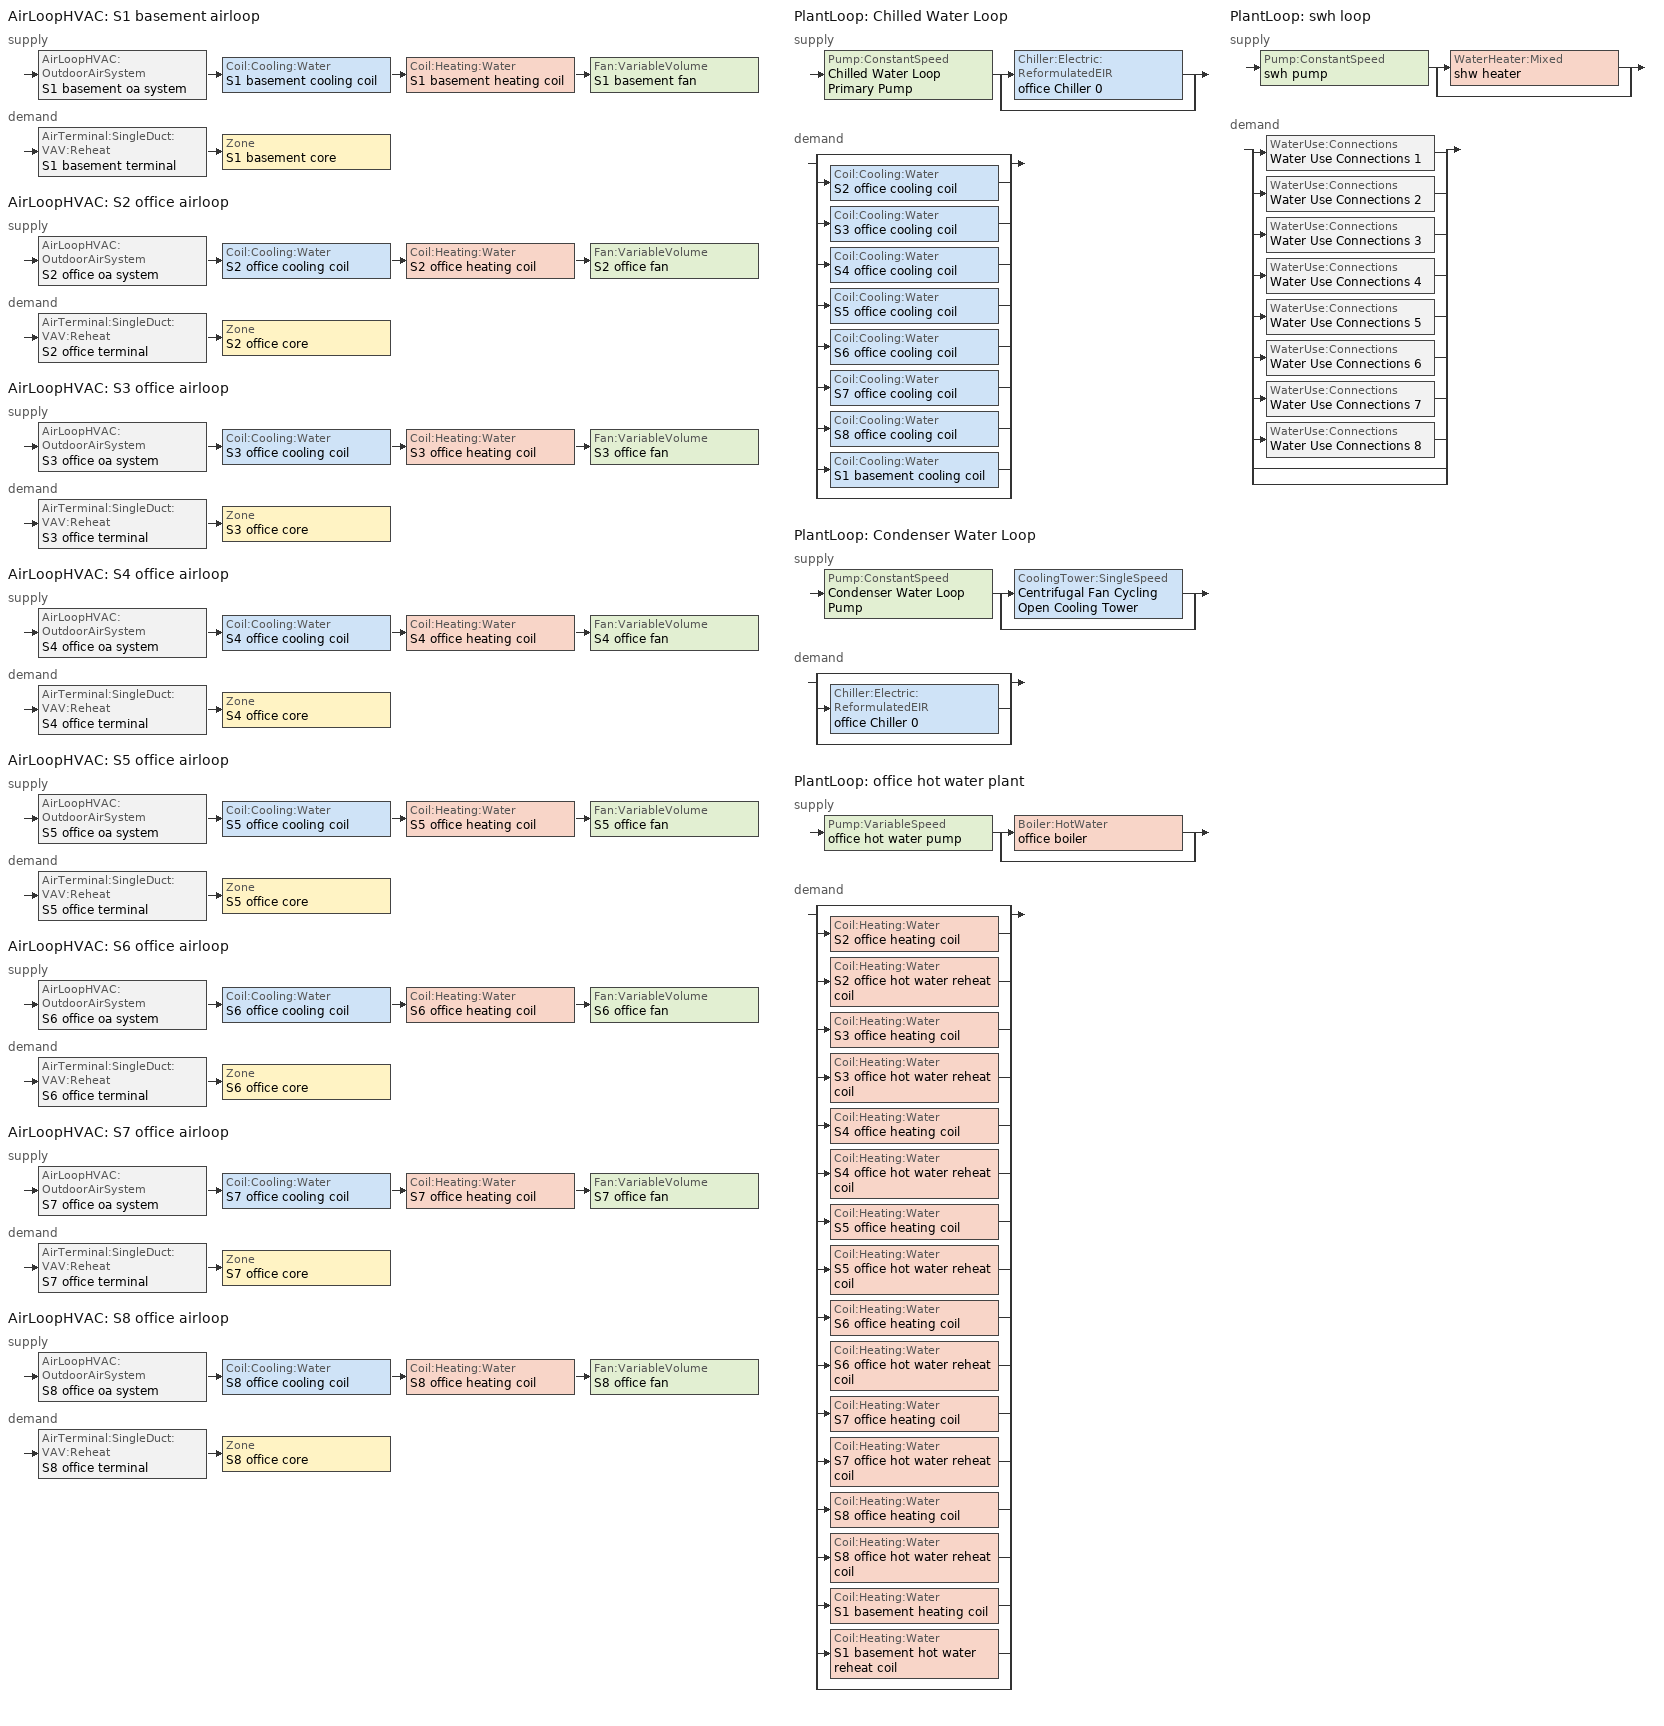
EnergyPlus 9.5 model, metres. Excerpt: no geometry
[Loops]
AirLoopHVAC 'S1 basement airloop'
 supply: AirLoopHVAC:OutdoorAirSystem 'S1 basement oa system' > Coil:Cooling:Water 'S1 basement cooling coil' > Coil:Heating:Water 'S1 basement heating coil' > Fan:VariableVolume 'S1 basement fan'
 demand: AirTerminal:SingleDuct:VAV:Reheat 'S1 basement terminal' > Zone 'S1 basement core'
AirLoopHVAC 'S2 office airloop'
 supply: AirLoopHVAC:OutdoorAirSystem 'S2 office oa system' > Coil:Cooling:Water 'S2 office cooling coil' > Coil:Heating:Water 'S2 office heating coil' > Fan:VariableVolume 'S2 office fan'
 demand: AirTerminal:SingleDuct:VAV:Reheat 'S2 office terminal' > Zone 'S2 office core'
AirLoopHVAC 'S3 office airloop'
 supply: AirLoopHVAC:OutdoorAirSystem 'S3 office oa system' > Coil:Cooling:Water 'S3 office cooling coil' > Coil:Heating:Water 'S3 office heating coil' > Fan:VariableVolume 'S3 office fan'
 demand: AirTerminal:SingleDuct:VAV:Reheat 'S3 office terminal' > Zone 'S3 office core'
AirLoopHVAC 'S4 office airloop'
 supply: AirLoopHVAC:OutdoorAirSystem 'S4 office oa system' > Coil:Cooling:Water 'S4 office cooling coil' > Coil:Heating:Water 'S4 office heating coil' > Fan:VariableVolume 'S4 office fan'
 demand: AirTerminal:SingleDuct:VAV:Reheat 'S4 office terminal' > Zone 'S4 office core'
AirLoopHVAC 'S5 office airloop'
 supply: AirLoopHVAC:OutdoorAirSystem 'S5 office oa system' > Coil:Cooling:Water 'S5 office cooling coil' > Coil:Heating:Water 'S5 office heating coil' > Fan:VariableVolume 'S5 office fan'
 demand: AirTerminal:SingleDuct:VAV:Reheat 'S5 office terminal' > Zone 'S5 office core'
AirLoopHVAC 'S6 office airloop'
 supply: AirLoopHVAC:OutdoorAirSystem 'S6 office oa system' > Coil:Cooling:Water 'S6 office cooling coil' > Coil:Heating:Water 'S6 office heating coil' > Fan:VariableVolume 'S6 office fan'
 demand: AirTerminal:SingleDuct:VAV:Reheat 'S6 office terminal' > Zone 'S6 office core'
AirLoopHVAC 'S7 office airloop'
 supply: AirLoopHVAC:OutdoorAirSystem 'S7 office oa system' > Coil:Cooling:Water 'S7 office cooling coil' > Coil:Heating:Water 'S7 office heating coil' > Fan:VariableVolume 'S7 office fan'
 demand: AirTerminal:SingleDuct:VAV:Reheat 'S7 office terminal' > Zone 'S7 office core'
AirLoopHVAC 'S8 office airloop'
 supply: AirLoopHVAC:OutdoorAirSystem 'S8 office oa system' > Coil:Cooling:Water 'S8 office cooling coil' > Coil:Heating:Water 'S8 office heating coil' > Fan:VariableVolume 'S8 office fan'
 demand: AirTerminal:SingleDuct:VAV:Reheat 'S8 office terminal' > Zone 'S8 office core'
PlantLoop 'Chilled Water Loop'
 supply: Pump:ConstantSpeed 'Chilled Water Loop Primary Pump' > split
  | Chiller:Electric:ReformulatedEIR 'office Chiller 0'
  | bypass
 demand: split
  | bypass
  | Coil:Cooling:Water 'S2 office cooling coil'
  | Coil:Cooling:Water 'S3 office cooling coil'
  | Coil:Cooling:Water 'S4 office cooling coil'
  | Coil:Cooling:Water 'S5 office cooling coil'
  | Coil:Cooling:Water 'S6 office cooling coil'
  | Coil:Cooling:Water 'S7 office cooling coil'
  | Coil:Cooling:Water 'S8 office cooling coil'
  | Coil:Cooling:Water 'S1 basement cooling coil'
  | bypass
PlantLoop 'Condenser Water Loop'
 supply: Pump:ConstantSpeed 'Condenser Water Loop Pump' > split
  | CoolingTower:SingleSpeed 'Centrifugal Fan Cycling Open Cooling Tower'
  | bypass
 demand: split
  | bypass
  | Chiller:Electric:ReformulatedEIR 'office Chiller 0'
  | bypass
PlantLoop 'office hot water plant'
 supply: Pump:VariableSpeed 'office hot water pump' > split
  | Boiler:HotWater 'office boiler'
  | bypass
 demand: split
  | bypass
  | Coil:Heating:Water 'S2 office heating coil'
  | Coil:Heating:Water 'S2 office hot water reheat coil'
  | Coil:Heating:Water 'S3 office heating coil'
  | Coil:Heating:Water 'S3 office hot water reheat coil'
  | Coil:Heating:Water 'S4 office heating coil'
  | Coil:Heating:Water 'S4 office hot water reheat coil'
  | Coil:Heating:Water 'S5 office heating coil'
  | Coil:Heating:Water 'S5 office hot water reheat coil'
  | Coil:Heating:Water 'S6 office heating coil'
  | Coil:Heating:Water 'S6 office hot water reheat coil'
  | Coil:Heating:Water 'S7 office heating coil'
  | Coil:Heating:Water 'S7 office hot water reheat coil'
  | Coil:Heating:Water 'S8 office heating coil'
  | Coil:Heating:Water 'S8 office hot water reheat coil'
  | Coil:Heating:Water 'S1 basement heating coil'
  | Coil:Heating:Water 'S1 basement hot water reheat coil'
  | bypass
PlantLoop 'swh loop'
 supply: Pump:ConstantSpeed 'swh pump' > split
  | WaterHeater:Mixed 'shw heater'
  | bypass
 demand: split
  | WaterUse:Connections 'Water Use Connections 1'
  | WaterUse:Connections 'Water Use Connections 2'
  | WaterUse:Connections 'Water Use Connections 3'
  | WaterUse:Connections 'Water Use Connections 4'
  | WaterUse:Connections 'Water Use Connections 5'
  | WaterUse:Connections 'Water Use Connections 6'
  | WaterUse:Connections 'Water Use Connections 7'
  | WaterUse:Connections 'Water Use Connections 8'
  | bypass
  | bypass
[ZoneControl:Thermostat]
Name | Zone or ZoneList | Control Type Schedule | Control 1
S1 basement core Thermostat | S1 basement core | S1 basement core Thermostat Schedule | basement thermostat
S2 office core Thermostat | S2 office core | S2 office core Thermostat Schedule | office thermostat
S3 office core Thermostat | S3 office core | S3 office core Thermostat Schedule | office thermostat 3
S4 office core Thermostat | S4 office core | S4 office core Thermostat Schedule | office thermostat 6
S5 office core Thermostat | S5 office core | S5 office core Thermostat Schedule | office thermostat 5
S6 office core Thermostat | S6 office core | S6 office core Thermostat Schedule | office thermostat 4
S7 office core Thermostat | S7 office core | S7 office core Thermostat Schedule | office thermostat 2
S8 office core Thermostat | S8 office core | S8 office core Thermostat Schedule | office thermostat 1
[ThermostatSetpoint:DualSetpoint]
Name | Heating Setpoint Temperature Schedule | Cooling Setpoint Temperature Schedule
basement thermostat | basement heating year | basement cooling year
office thermostat; office thermostat 3; office thermostat 6; office thermostat 5; office thermostat 4; office thermostat 2; office thermostat 1 | office heating year | office cooling year
[AirTerminal:SingleDuct:VAV:Reheat] Maximum Air Flow Rate {m3/s}=Autosize; Zone Minimum Air Flow Input Method=Constant; Constant Minimum Air Flow Fraction=0.3; Maximum Hot Water or Steam Flow Rate {m3/s}=Autosize; Minimum Hot Water or Steam Flow Rate {m3/s}=0; Convergence Tolerance=0.001; Damper Heating Action=Normal; Maximum Flow per Zone Floor Area During Reheat {m3/s-m2}=Autocalculate; Maximum Flow Fraction During Reheat=Autocalculate; Maximum Reheat Air Temperature {C}=35
Name | Availability Schedule | Reheat Coil
S1 basement terminal | basement hvac year | S1 basement hot water reheat coil
S2 office terminal | office hvac year | S2 office hot water reheat coil
S3 office terminal | office hvac year | S3 office hot water reheat coil
S4 office terminal | office hvac year | S4 office hot water reheat coil
S5 office terminal | office hvac year | S5 office hot water reheat coil
S6 office terminal | office hvac year | S6 office hot water reheat coil
S7 office terminal | office hvac year | S7 office hot water reheat coil
S8 office terminal | office hvac year | S8 office hot water reheat coil
[Coil:Heating:Water] U-Factor Times Area Value {W/K}=Autosize; Maximum Water Flow Rate {m3/s}=Autosize; Performance Input Method=UFactorTimesAreaAndDesignWaterFlowRate; Rated Capacity {W}=Autosize; Rated Inlet Water Temperature {C}=82.22; Rated Inlet Air Temperature {C}=16.6; Rated Outlet Air Temperature {C}=32.2; Rated Ratio for Air and Water Convection=0.5
Name | Availability Schedule | Rated Outlet Water Temperature {C}
S1 basement hot water reheat coil | basement hvac year | 71.1
S2 office hot water reheat coil; S3 office hot water reheat coil; S4 office hot water reheat coil; S5 office hot water reheat coil; S6 office hot water reheat coil; S7 office hot water reheat coil; S8 office hot water reheat coil | office hvac year | 71.1
S1 basement heating coil | basement hvac year | 60
S2 office heating coil; S3 office heating coil; S4 office heating coil; S5 office heating coil; S6 office heating coil; S7 office heating coil; S8 office heating coil | office hvac year | 60
[Zone equipment]
S1 basement core: S1 basement terminal
S2 office core: S2 office terminal
S3 office core: S3 office terminal
S4 office core: S4 office terminal
S5 office core: S5 office terminal
S6 office core: S6 office terminal
S7 office core: S7 office terminal
S8 office core: S8 office terminal
[Sizing:Zone] Zone Cooling Design Supply Air Temperature Input Method=SupplyAirTemperature; Zone Cooling Design Supply Air Temperature {C}=12.78; Zone Cooling Design Supply Air Temperature Difference {deltaC}=11.11; Zone Heating Design Supply Air Temperature Input Method=SupplyAirTemperature; Zone Heating Design Supply Air Temperature {C}=35; Zone Heating Design Supply Air Temperature Difference {deltaC}=11.11; Zone Cooling Design Supply Air Humidity Ratio {kgWater/kgDryAir}=0.0085; Zone Heating Design Supply Air Humidity Ratio {kgWater/kgDryAir}=0.008; Cooling Design Air Flow Method=DesignDay; Cooling Design Air Flow Rate {m3/s}=0; Cooling Minimum Air Flow per Zone Floor Area {m3/s-m2}=0.000762; Cooling Minimum Air Flow {m3/s}=0; Cooling Minimum Air Flow Fraction=0; Heating Design Air Flow Method=DesignDay; Heating Design Air Flow Rate {m3/s}=0; Heating Maximum Air Flow per Zone Floor Area {m3/s-m2}=0.002032; Heating Maximum Air Flow {m3/s}=0.141576; Heating Maximum Air Flow Fraction=0.3; Account for Dedicated Outdoor Air System=No; Dedicated Outdoor Air System Control Strategy=NeutralSupplyAir; Dedicated Outdoor Air Low Setpoint Temperature for Design {C}=autosize; Dedicated Outdoor Air High Setpoint Temperature for Design {C}=autosize
Name | Design Specification Outdoor Air Object | Design Specification Zone Air Distribution Object
S1 basement core | basement design_oa | S1 basement core Design Spec Zone Air Dist
S2 office core | office design_oa | S2 office core Design Spec Zone Air Dist
S3 office core | office design_oa | S3 office core Design Spec Zone Air Dist
S4 office core | office design_oa | S4 office core Design Spec Zone Air Dist
S5 office core | office design_oa | S5 office core Design Spec Zone Air Dist
S6 office core | office design_oa | S6 office core Design Spec Zone Air Dist
S7 office core | office design_oa | S7 office core Design Spec Zone Air Dist
S8 office core | office design_oa | S8 office core Design Spec Zone Air Dist
[DesignSpecification:ZoneAirDistribution] Zone Air Distribution Effectiveness in Cooling Mode=1; Zone Air Distribution Effectiveness in Heating Mode=1
S1 basement core Design Spec Zone Air Dist; S2 office core Design Spec Zone Air Dist; S3 office core Design Spec Zone Air Dist; S4 office core Design Spec Zone Air Dist; S5 office core Design Spec Zone Air Dist; S6 office core Design Spec Zone Air Dist; S7 office core Design Spec Zone Air Dist; S8 office core Design Spec Zone Air Dist
[Controller:MechanicalVentilation] Demand Controlled Ventilation=No; System Outdoor Air Method=ZoneSum
Name | Availability Schedule | Zone or ZoneList 1 | Design Specification Outdoor Air Object Name 1 | Design Specification Zone Air Distribution Object Name 1
Controller Mechanical Ventilation 8 | basement oa control year | S1 basement core | basement design_oa | S1 basement core Design Spec Zone Air Dist
Controller Mechanical Ventilation 1 | office oa control year | S2 office core | office design_oa | S2 office core Design Spec Zone Air Dist
Controller Mechanical Ventilation 2 | office oa control year | S3 office core | office design_oa | S3 office core Design Spec Zone Air Dist
Controller Mechanical Ventilation 3 | office oa control year | S4 office core | office design_oa | S4 office core Design Spec Zone Air Dist
Controller Mechanical Ventilation 4 | office oa control year | S5 office core | office design_oa | S5 office core Design Spec Zone Air Dist
Controller Mechanical Ventilation 5 | office oa control year | S6 office core | office design_oa | S6 office core Design Spec Zone Air Dist
Controller Mechanical Ventilation 6 | office oa control year | S7 office core | office design_oa | S7 office core Design Spec Zone Air Dist
Controller Mechanical Ventilation 7 | office oa control year | S8 office core | office design_oa | S8 office core Design Spec Zone Air Dist
[DesignSpecification:OutdoorAir] Outdoor Air Method=maximum; Outdoor Air Flow per Person {m3/s-person}=0.00707921; Outdoor Air Flow per Zone Floor Area {m3/s-m2}=0.000762; Outdoor Air Flow per Zone {m3/s}=0; Outdoor Air Flow Air Changes per Hour {1/hr}=0
basement design_oa; office design_oa
[AirLoopHVAC] Design Supply Air Flow Rate {m3/s}=AutoSize
S1 basement airloop; S2 office airloop; S3 office airloop; S4 office airloop; S5 office airloop; S6 office airloop; S7 office airloop; S8 office airloop
[Sizing:System] Type of Load to Size On=Sensible; Design Outdoor Air Flow Rate {m3/s}=Autosize; Central Heating Maximum System Air Flow Ratio=0.3; Preheat Design Temperature {C}=7; Preheat Design Humidity Ratio {kgWater/kgDryAir}=0.005; Precool Design Temperature {C}=12.8; Precool Design Humidity Ratio {kgWater/kgDryAir}=0.008; Central Cooling Design Supply Air Temperature {C}=12.78; Central Heating Design Supply Air Temperature {C}=12.78; Type of Zone Sum to Use=NonCoincident; 100% Outdoor Air in Cooling=No; 100% Outdoor Air in Heating=No; Central Cooling Design Supply Air Humidity Ratio {kgWater/kgDryAir}=0.008; Central Heating Design Supply Air Humidity Ratio {kgWater/kgDryAir}=0.0085; Cooling Supply Air Flow Rate Method=DesignDay; Cooling Supply Air Flow Rate {m3/s}=0; Cooling Supply Air Flow Rate Per Floor Area {m3/s-m2}=0.00996765; Cooling Fraction of Autosized Cooling Supply Air Flow Rate=1; Cooling Supply Air Flow Rate Per Unit Cooling Capacity {m3/s-W}=3.94755e-05; Heating Supply Air Flow Rate Method=DesignDay; Heating Supply Air Flow Rate {m3/s}=0; Heating Supply Air Flow Rate Per Floor Area {m3/s-m2}=0.00996765; Heating Fraction of Autosized Heating Supply Air Flow Rate=1; Heating Fraction of Autosized Cooling Supply Air Flow Rate=1; Heating Supply Air Flow Rate Per Unit Heating Capacity {m3/s-W}=3.15882e-05; System Outdoor Air Method=ZoneSum; Zone Maximum Outdoor Air Fraction=1; Cooling Design Capacity Method=CoolingDesignCapacity; Cooling Design Capacity {W}=Autosize; Cooling Design Capacity Per Floor Area {W/m2}=234.7; Fraction of Autosized Cooling Design Capacity=1; Heating Design Capacity Method=HeatingDesignCapacity; Heating Design Capacity {W}=Autosize; Heating Design Capacity Per Floor Area {W/m2}=157; Fraction of Autosized Heating Design Capacity=1; Central Cooling Capacity Control Method=OnOff
S1 basement airloop; S2 office airloop; S3 office airloop; S4 office airloop; S5 office airloop; S6 office airloop; S7 office airloop; S8 office airloop
[Controller:WaterCoil] Control Variable=Temperature; Actuator Variable=Flow; Maximum Actuated Flow {m3/s}=Autosize; Minimum Actuated Flow {m3/s}=0
Name | Action | Controller Convergence Tolerance {deltaC}
Controller Water Coil 23; Controller Water Coil 2; Controller Water Coil 5; Controller Water Coil 8; Controller Water Coil 11; Controller Water Coil 14; Controller Water Coil 17; Controller Water Coil 20 | Reverse | Autosize
Controller Water Coil 22; Controller Water Coil 1; Controller Water Coil 4; Controller Water Coil 7; Controller Water Coil 10; Controller Water Coil 13; Controller Water Coil 16; Controller Water Coil 19 | Normal | 0.0001
[Controller:OutdoorAir] Minimum Outdoor Air Flow Rate {m3/s}=Autosize; Maximum Outdoor Air Flow Rate {m3/s}=Autosize; Economizer Control Type=DifferentialDryBulb; Economizer Control Action Type=ModulateFlow; Economizer Maximum Limit Dry-Bulb Temperature {C}=20; Economizer Maximum Limit Enthalpy {J/kg}=64000; Economizer Minimum Limit Dry-Bulb Temperature {C}=-100; Lockout Type=NoLockout; Minimum Limit Type=FixedMinimum; High Humidity Control=No; Control High Indoor Humidity Based on Outdoor Humidity Ratio=Yes; Heat Recovery Bypass Control Type=BypassWhenWithinEconomizerLimits
Name | Minimum Outdoor Air Schedule | Maximum Fraction of Outdoor Air Schedule | Mechanical Ventilation Controller
S1 basement oa controller | basement oa control year | S1 basement max oa schedule | Controller Mechanical Ventilation 8
S2 office oa controller | office oa control year | S2 office max oa schedule | Controller Mechanical Ventilation 1
S3 office oa controller | office oa control year | S3 office max oa schedule | Controller Mechanical Ventilation 2
S4 office oa controller | office oa control year | S4 office max oa schedule | Controller Mechanical Ventilation 3
S5 office oa controller | office oa control year | S5 office max oa schedule | Controller Mechanical Ventilation 4
S6 office oa controller | office oa control year | S6 office max oa schedule | Controller Mechanical Ventilation 5
S7 office oa controller | office oa control year | S7 office max oa schedule | Controller Mechanical Ventilation 6
S8 office oa controller | office oa control year | S8 office max oa schedule | Controller Mechanical Ventilation 7
[SetpointManager:MixedAir] Control Variable=Temperature
S1 basement oa system SM_MA; S1 basement cooling coil SM_MA; S1 basement heating coil SM_MA; S2 office oa system SM_MA; S2 office cooling coil SM_MA; S2 office heating coil SM_MA; S3 office oa system SM_MA; S3 office cooling coil SM_MA; S3 office heating coil SM_MA; S4 office oa system SM_MA; S4 office cooling coil SM_MA; S4 office heating coil SM_MA; S5 office oa system SM_MA; S5 office cooling coil SM_MA; S5 office heating coil SM_MA; S6 office oa system SM_MA; S6 office cooling coil SM_MA; S6 office heating coil SM_MA; S7 office oa system SM_MA; S7 office cooling coil SM_MA; S7 office heating coil SM_MA; S8 office oa system SM_MA; S8 office cooling coil SM_MA; S8 office heating coil SM_MA
[Coil:Cooling:Water] Design Water Flow Rate {m3/s}=Autosize; Design Air Flow Rate {m3/s}=Autosize; Design Inlet Water Temperature {C}=Autosize; Design Inlet Air Temperature {C}=Autosize; Design Outlet Air Temperature {C}=Autosize; Design Inlet Air Humidity Ratio {kgWater/kgDryAir}=Autosize; Design Outlet Air Humidity Ratio {kgWater/kgDryAir}=Autosize; Type of Analysis=SimpleAnalysis; Heat Exchanger Configuration=CrossFlow
Name | Availability Schedule
S1 basement cooling coil | basement hvac year
S2 office cooling coil; S3 office cooling coil; S4 office cooling coil; S5 office cooling coil; S6 office cooling coil; S7 office cooling coil; S8 office cooling coil | office hvac year
[Fan:VariableVolume] Fan Total Efficiency=0.6045; Pressure Rise {Pa}=1017; Maximum Flow Rate {m3/s}=AutoSize; Fan Power Minimum Flow Rate Input Method=FixedFlowRate; Fan Power Minimum Flow Fraction=0; Fan Power Minimum Air Flow Rate {m3/s}=0; Motor Efficiency=0.93; Motor In Airstream Fraction=1; Fan Power Coefficient 1=0.0407599; Fan Power Coefficient 2=0.088045; Fan Power Coefficient 3=-0.0729261; Fan Power Coefficient 4=0.94374; Fan Power Coefficient 5=0
Name | Availability Schedule
S1 basement fan | basement hvac year
S2 office fan; S3 office fan; S4 office fan; S5 office fan; S6 office fan; S7 office fan; S8 office fan | office hvac year
[SetpointManager:Scheduled] Control Variable=Temperature
Name | Schedule
S1 basement deck temp setpoint manager | water heating coil deck temp 7
S2 office deck temp setpoint manager | water heating coil deck temp
S3 office deck temp setpoint manager | water heating coil deck temp 1
S4 office deck temp setpoint manager | water heating coil deck temp 2
S5 office deck temp setpoint manager | water heating coil deck temp 3
S6 office deck temp setpoint manager | water heating coil deck temp 4
S7 office deck temp setpoint manager | water heating coil deck temp 5
S8 office deck temp setpoint manager | water heating coil deck temp 6
Chilled water loop setpoint manager | Chilled Water Loop Temp - 44F
Setpoint Manager Scheduled 1 | Condenser Water Loop Temp - 26.6667C
office hot water setpoint manager | hot water supply temperature
Setpoint Manager Scheduled 2 | swh setpoint temp
[PlantLoop] Fluid Type=Water; Maximum Loop Flow Rate {m3/s}=Autosize; Minimum Loop Flow Rate {m3/s}=0; Plant Loop Volume {m3}=Autocalculate; Load Distribution Scheme=Optimal; Plant Loop Demand Calculation Scheme=SingleSetpoint
Name | Plant Equipment Operation Scheme | Maximum Loop Temperature {C} | Minimum Loop Temperature {C}
Chilled Water Loop | Chilled Water Loop Operation Schemes | 98 | 1
Condenser Water Loop | Condenser Water Loop Operation Schemes | 80 | 5
office hot water plant | office hot water plant Operation Schemes | 100 | 0
swh loop | swh loop Operation Schemes | 100 | 0
[Sizing:Plant] Sizing Option=NonCoincident; Zone Timesteps in Averaging Window=1; Coincident Sizing Factor Mode=None
Name | Loop Type | Design Loop Exit Temperature {C} | Loop Design Temperature Difference {deltaC}
Chilled Water Loop | Cooling | 6.66667 | 5.61111
Condenser Water Loop | Condenser | 29.4444 | 5.55556
office hot water plant | Heating | 82.22 | 22.22
swh loop | heating | 60 | 5
[Pump:ConstantSpeed] Design Flow Rate {m3/s}=Autosize; Design Power Consumption {W}=Autosize; Fraction of Motor Inefficiencies to Fluid Stream=0; Pump Control Type=Intermittent; Design Power Sizing Method=PowerPerFlowPerPressure; Design Electric Power per Unit Flow Rate {W/(m3/s)}=348701.1; Design Shaft Power per Unit Flow Rate per Unit Head {W/((m3/s)-Pa)}=1.28205
Name | Design Pump Head {Pa} | Motor Efficiency
Chilled Water Loop Primary Pump | 179344 | 0.9
Condenser Water Loop Pump | 148557 | 0.9
swh pump | 179352 | 0.85
[PlantEquipmentOperationSchemes] Control Scheme 1 Schedule=Always On Discrete
Name | Control Scheme 1
Chilled Water Loop Operation Schemes | Chilled Water Loop Cooling Operation Scheme
Condenser Water Loop Operation Schemes | Condenser Water Loop Cooling Operation Scheme
office hot water plant Operation Schemes | office hot water plant Heating Operation Scheme
swh loop Operation Schemes | swh loop Heating Operation Scheme
[PlantEquipmentOperation:CoolingLoad] Load Range 1 Lower Limit {W}=0; Load Range 1 Upper Limit {W}=1000000000
Name | Range 1 Equipment List
Chilled Water Loop Cooling Operation Scheme | Chilled Water Loop Cooling Equipment List
Condenser Water Loop Cooling Operation Scheme | Condenser Water Loop Cooling Equipment List
[PlantEquipmentList]
Chilled Water Loop Cooling Equipment List: office Chiller 0
Condenser Water Loop Cooling Equipment List: Centrifugal Fan Cycling Open Cooling Tower
office hot water plant Heating Equipment List: office boiler
swh loop Heating Equipment List: shw heater
[CoolingTower:SingleSpeed]
Centrifugal Fan Cycling Open Cooling Tower: Design Water Flow Rate {m3/s}=Autosize; Design Air Flow Rate {m3/s}=Autosize; Design Fan Power {W}=Autosize; Design U-Factor Times Area Value {W/K}=Autosize; Free Convection Regime Air Flow Rate {m3/s}=Autosize; Free Convection Regime Air Flow Rate Sizing Factor=0.1; Free Convection Regime U-Factor Times Area Value {W/K}=Autosize; Free Convection U-Factor Times Area Value Sizing Factor=0.1; Performance Input Method=UFactorTimesAreaAndDesignWaterFlowRate; Heat Rejection Capacity and Nominal Capacity Sizing Ratio=1.25; Free Convection Capacity {W}=0; Free Convection Nominal Capacity Sizing Factor=0.1; Design Inlet Air Dry-Bulb Temperature {C}=25.6; Design Inlet Air Wet-Bulb Temperature {C}=25.6; Design Approach Temperature {deltaC}=Autosize; Design Range Temperature {deltaC}=Autosize; Basin Heater Capacity {W/K}=0; Basin Heater Setpoint Temperature {C}=2; Evaporation Loss Mode=LossFactor; Evaporation Loss Factor {percent/K}=0.2; Drift Loss Percent {percent}=0.008; Blowdown Calculation Mode=ConcentrationRatio; Blowdown Concentration Ratio=3; Capacity Control=FanCycling; Number of Cells=2; Cell Control=MinimalCell; Cell Minimum  Water Flow Rate Fraction=0.33; Cell Maximum Water Flow Rate Fraction=2.5; Sizing Factor=1
[Pump:VariableSpeed]
office hot water pump: Design Maximum Flow Rate {m3/s}=Autosize; Design Pump Head {Pa}=179352; Design Power Consumption {W}=Autosize; Motor Efficiency=0.875; Fraction of Motor Inefficiencies to Fluid Stream=0; Coefficient 1 of the Part Load Performance Curve=0; Coefficient 2 of the Part Load Performance Curve=1; Coefficient 3 of the Part Load Performance Curve=0; Coefficient 4 of the Part Load Performance Curve=0; Design Minimum Flow Rate {m3/s}=0; Pump Control Type=Intermittent; Skin Loss Radiative Fraction=0.5; Design Power Sizing Method=PowerPerFlowPerPressure; Design Electric Power per Unit Flow Rate {W/(m3/s)}=348701.1; Design Shaft Power per Unit Flow Rate per Unit Head {W/((m3/s)-Pa)}=1.28205; Design Minimum Flow Rate Fraction=0
[Boiler:HotWater]
office boiler: Fuel Type=NaturalGas; Nominal Capacity {W}=Autosize; Nominal Thermal Efficiency=0.78; Efficiency Curve Temperature Evaluation Variable=LeavingBoiler; Normalized Boiler Efficiency Curve=BlrHWBlrFIRRatio_fQRatioSI; Design Water Flow Rate {m3/s}=Autosize; Minimum Part Load Ratio=0; Maximum Part Load Ratio=1.2; Optimum Part Load Ratio=1; Water Outlet Upper Temperature Limit {C}=95; Boiler Flow Mode=LeavingSetpointModulated; Parasitic Electric Load {W}=0; Sizing Factor=1
[PlantEquipmentOperation:HeatingLoad] Load Range 1 Lower Limit {W}=0; Load Range 1 Upper Limit {W}=1000000000
Name | Range 1 Equipment List
office hot water plant Heating Operation Scheme | office hot water plant Heating Equipment List
swh loop Heating Operation Scheme | swh loop Heating Equipment List
[WaterHeater:Mixed]
shw heater: Tank Volume {m3}=0.7571; Setpoint Temperature Schedule=swh setpoint temp; Deadband Temperature Difference {deltaC}=2; Maximum Temperature Limit {C}=82.2222; Heater Control Type=Cycle; Heater Maximum Capacity {W}=845000; Heater Minimum Capacity {W}=0; Heater Ignition Minimum Flow Rate {m3/s}=0; Heater Ignition Delay {s}=0; Heater Fuel Type=NaturalGas; Heater Thermal Efficiency=0.78; Off Cycle Parasitic Fuel Consumption Rate {W}=20; Off Cycle Parasitic Fuel Type=NaturalGas; Off Cycle Parasitic Heat Fraction to Tank=0.8; On Cycle Parasitic Fuel Consumption Rate {W}=0; On Cycle Parasitic Fuel Type=NaturalGas; On Cycle Parasitic Heat Fraction to Tank=0; Ambient Temperature Indicator=SCHEDULE; Ambient Temperature Schedule=swh heater ambient temp; Off Cycle Loss Coefficient to Ambient Temperature {W/K}=6; Off Cycle Loss Fraction to Zone=1; On Cycle Loss Coefficient to Ambient Temperature {W/K}=6; On Cycle Loss Fraction to Zone=1; Use Side Effectiveness=1; Source Side Effectiveness=1; Use Side Design Flow Rate {m3/s}=Autosize; Source Side Design Flow Rate {m3/s}=Autosize; Indirect Water Heating Recovery Time {hr}=1.5; Source Side Flow Control Mode=IndirectHeatPrimarySetpoint
[WaterUse:Connections]
Name | Water Use Equipment 1
Water Use Connections 1 | Water Use Equipment 1
Water Use Connections 2 | Water Use Equipment 2
Water Use Connections 3 | Water Use Equipment 3
Water Use Connections 4 | Water Use Equipment 4
Water Use Connections 5 | Water Use Equipment 5
Water Use Connections 6 | Water Use Equipment 6
Water Use Connections 7 | Water Use Equipment 7
Water Use Connections 8 | Water Use Equipment 8
[WaterUse:Equipment] Peak Flow Rate {m3/s}=3.04908e-05; Sensible Fraction Schedule=swh equipment sensible; Latent Fraction Schedule=swh equipment latent
Name | Flow Rate Fraction Schedule | Target Temperature Schedule | Zone
Water Use Equipment 1 | basement water use year | swh target temp 43.3 | S1 basement core
Water Use Equipment 2 | office water use year | swh target temp 43.3 1 | S2 office core
Water Use Equipment 3 | office water use year | swh target temp 43.3 2 | S3 office core
Water Use Equipment 4 | office water use year | swh target temp 43.3 3 | S4 office core
Water Use Equipment 5 | office water use year | swh target temp 43.3 4 | S5 office core
Water Use Equipment 6 | office water use year | swh target temp 43.3 5 | S6 office core
Water Use Equipment 7 | office water use year | swh target temp 43.3 6 | S7 office core
Water Use Equipment 8 | office water use year | swh target temp 43.3 7 | S8 office core
[Chiller:Electric:ReformulatedEIR]
office Chiller 0: Reference Capacity {W}=Autosize; Reference COP {W/W}=5.5; Reference Chilled Water Flow Rate {m3/s}=autosize; Reference Condenser Water Flow Rate {m3/s}=autosize; Cooling Capacity Function of Temperature Curve=WC Screw Default 90.1-2004 Cap_fT; Electric Input to Cooling Output Ratio Function of Temperature Curve=WC Screw Default 90.1-2004 EIR_fT; Electric Input to Cooling Output Ratio Function of Part Load Ratio Curve=WC Screw GTE 300tons Default 90.1-2004 EIR_fPLR; Chiller Flow Mode Type=ConstantFlow; Sizing Factor=1
[AvailabilityManager:HighTemperatureTurnOff]
Name | Temperature {C}
office hot water plant high-T off; swh loop high-T off | 100
Chilled Water Loop high-T off | 98
Condenser Water Loop high-T off | 80
[Schedule:Compact]
S1 basement core Thermostat Schedule; S2 office core Thermostat Schedule; S3 office core Thermostat Schedule; S4 office core Thermostat Schedule; S5 office core Thermostat Schedule; S6 office core Thermostat Schedule; S7 office core Thermostat Schedule; S8 office core Thermostat Schedule: Through: 12/31, For: AllDays, Until: 24:00, 4
[Schedule:Year]
basement heating year: basement heating week 0, 1, 1, 12, 31
basement cooling year: basement cooling week 0, 1, 1, 12, 31
basement hvac year: basement hvac week 0, 1, 1, 12, 31
basement oa control year: basement oa control week 0, 1, 1, 12, 31
office heating year: office heating week 0, 1, 1, 12, 31
office cooling year: office cooling week 0, 1, 1, 12, 31
office hvac year: office hvac week 0, 1, 1, 12, 31
office oa control year: office oa control week 0, 1, 1, 12, 31
basement water use year: basement water use week 0, 1, 1, 12, 31
office water use year: office water use week 0, 1, 1, 12, 31
Chilled Water Loop Temp - 44F: Chilled Water Loop Temp - 44F Week Rule - Jan1-Dec31, 1, 1, 12, 31
Condenser Water Loop Temp - 26.6667C: Condenser Water Loop Temp - 26.6667C Week Rule - Jan1-Dec31, 1, 1, 12, 31
[Schedule:Week:Daily]
basement heating week 0: basement heating week 0 Sunday, basement heating week 0 Wednesday, basement heating week 0 Wednesday, basement heating week 0 Wednesday, basement heating week 0 Thursday, basement heating week 0 Friday, basement heating week 0 Saturday, basement heating week 0 Holiday, basement heating week 0 Summer design, basement heating week 0 Winter design, basement heating week 0 Holiday, basement heating week 0 Holiday
basement cooling week 0: basement cooling week 0 Sunday, basement cooling week 0 Wednesday, basement cooling week 0 Wednesday, basement cooling week 0 Wednesday, basement cooling week 0 Thursday, basement cooling week 0 Friday, basement cooling week 0 Saturday, basement cooling week 0 Holiday, basement cooling week 0 Summer design, basement cooling week 0 Winter design, basement cooling week 0 Holiday, basement cooling week 0 Holiday
basement hvac week 0: basement hvac week 0 Sunday, basement hvac week 0 Wednesday, basement hvac week 0 Wednesday, basement hvac week 0 Wednesday, basement hvac week 0 Thursday, basement hvac week 0 Friday, basement hvac week 0 Saturday, basement hvac week 0 Holiday, basement hvac week 0 Summer design, basement hvac week 0 Winter design, basement hvac week 0 Holiday, basement hvac week 0 Holiday
basement oa control week 0: basement oa control week 0 Sunday, basement oa control week 0 Wednesday, basement oa control week 0 Wednesday, basement oa control week 0 Wednesday, basement oa control week 0 Thursday, basement oa control week 0 Friday, basement oa control week 0 Saturday, basement oa control week 0 Holiday, basement oa control week 0 Summer design, basement oa control week 0 Winter design, basement oa control week 0 Holiday, basement oa control week 0 Holiday
office heating week 0: office heating week 0 Sunday, office heating week 0 Wednesday, office heating week 0 Wednesday, office heating week 0 Wednesday, office heating week 0 Thursday, office heating week 0 Friday, office heating week 0 Saturday, office heating week 0 Holiday, office heating week 0 Summer design, office heating week 0 Winter design, office heating week 0 Holiday, office heating week 0 Holiday
office cooling week 0: office cooling week 0 Sunday, office cooling week 0 Wednesday, office cooling week 0 Wednesday, office cooling week 0 Wednesday, office cooling week 0 Thursday, office cooling week 0 Friday, office cooling week 0 Saturday, office cooling week 0 Holiday, office cooling week 0 Summer design, office cooling week 0 Winter design, office cooling week 0 Holiday, office cooling week 0 Holiday
office hvac week 0: office hvac week 0 Sunday, office hvac week 0 Wednesday, office hvac week 0 Wednesday, office hvac week 0 Wednesday, office hvac week 0 Thursday, office hvac week 0 Friday, office hvac week 0 Saturday, office hvac week 0 Holiday, office hvac week 0 Summer design, office hvac week 0 Winter design, office hvac week 0 Holiday, office hvac week 0 Holiday
office oa control week 0: office oa control week 0 Sunday, office oa control week 0 Wednesday, office oa control week 0 Wednesday, office oa control week 0 Wednesday, office oa control week 0 Thursday, office oa control week 0 Friday, office oa control week 0 Saturday, office oa control week 0 Holiday, office oa control week 0 Summer design, office oa control week 0 Winter design, office oa control week 0 Holiday, office oa control week 0 Holiday
basement water use week 0: basement water use week 0 Sunday, basement water use week 0 Wednesday, basement water use week 0 Wednesday, basement water use week 0 Wednesday, basement water use week 0 Thursday, basement water use week 0 Friday, basement water use week 0 Saturday, basement water use week 0 Holiday, basement water use week 0 Summer design, basement water use week 0 Winter design, basement water use week 0 Holiday, basement water use week 0 Holiday
office water use week 0: office water use week 0 Sunday, office water use week 0 Wednesday, office water use week 0 Wednesday, office water use week 0 Wednesday, office water use week 0 Thursday, office water use week 0 Friday, office water use week 0 Saturday, office water use week 0 Holiday, office water use week 0 Summer design, office water use week 0 Winter design, office water use week 0 Holiday, office water use week 0 Holiday
Chilled Water Loop Temp - 44F Week Rule - Jan1-Dec31: Chilled Water Loop Temp - 44F Default, Chilled Water Loop Temp - 44F Default, Chilled Water Loop Temp - 44F Default, Chilled Water Loop Temp - 44F Default, Chilled Water Loop Temp - 44F Default, Chilled Water Loop Temp - 44F Default, Chilled Water Loop Temp - 44F Default, Chilled Water Loop Temp - 44F Default, Chilled Water Loop Temp - 44F Default, Chilled Water Loop Temp - 44F Default, Chilled Water Loop Temp - 44F Default, Chilled Water Loop Temp - 44F Default
Condenser Water Loop Temp - 26.6667C Week Rule - Jan1-Dec31: Condenser Water Loop Temp - 26.6667C Default, Condenser Water Loop Temp - 26.6667C Default, Condenser Water Loop Temp - 26.6667C Default, Condenser Water Loop Temp - 26.6667C Default, Condenser Water Loop Temp - 26.6667C Default, Condenser Water Loop Temp - 26.6667C Default, Condenser Water Loop Temp - 26.6667C Default, Condenser Water Loop Temp - 26.6667C Default, Condenser Water Loop Temp - 26.6667C Default, Condenser Water Loop Temp - 26.6667C Default, Condenser Water Loop Temp - 26.6667C Default, Condenser Water Loop Temp - 26.6667C Default
[Schedule:Day:Interval]
basement heating week 0 Sunday; basement heating week 0 Holiday; basement heating week 0 Summer design; office heating week 0 Sunday; office heating week 0 Holiday; office heating week 0 Summer design: No, 01:00, 15.6, 02:00, 15.6, 03:00, 15.6, 04:00, 15.6, 05:00, 15.6, 06:00, 15.6, 07:00, 15.6, 08:00, 15.6, 09:00, 15.6, 10:00, 15.6, 11:00, 15.6, 12:00, 15.6, 13:00, 15.6, 14:00, 15.6, 15:00, 15.6, 16:00, 15.6, 17:00, 15.6, 18:00, 15.6, 19:00, 15.6, 20:00, 15.6, 21:00, 15.6, 22:00, 15.6, 23:00, 15.6, 24:00, 15.6
basement heating week 0 Wednesday; basement heating week 0 Thursday; basement heating week 0 Friday; office heating week 0 Wednesday; office heating week 0 Thursday; office heating week 0 Friday: No, 01:00, 15.6, 02:00, 15.6, 03:00, 15.6, 04:00, 15.6, 05:00, 15.6, 06:00, 15.6, 07:00, 21, 08:00, 21, 09:00, 21, 10:00, 21, 11:00, 21, 12:00, 21, 13:00, 21, 14:00, 21, 15:00, 21, 16:00, 21, 17:00, 21, 18:00, 21, 19:00, 21, 20:00, 21, 21:00, 21, 22:00, 21, 23:00, 15.6, 24:00, 15.6
basement heating week 0 Saturday; office heating week 0 Saturday: No, 01:00, 15.6, 02:00, 15.6, 03:00, 15.6, 04:00, 15.6, 05:00, 15.6, 06:00, 15.6, 07:00, 21, 08:00, 21, 09:00, 21, 10:00, 21, 11:00, 21, 12:00, 21, 13:00, 21, 14:00, 21, 15:00, 21, 16:00, 21, 17:00, 21, 18:00, 21, 19:00, 15.6, 20:00, 15.6, 21:00, 15.6, 22:00, 15.6, 23:00, 15.6, 24:00, 15.6
basement heating week 0 Winter design; office heating week 0 Winter design: No, 01:00, 21, 02:00, 21, 03:00, 21, 04:00, 21, 05:00, 21, 06:00, 21, 07:00, 21, 08:00, 21, 09:00, 21, 10:00, 21, 11:00, 21, 12:00, 21, 13:00, 21, 14:00, 21, 15:00, 21, 16:00, 21, 17:00, 21, 18:00, 21, 19:00, 21, 20:00, 21, 21:00, 21, 22:00, 21, 23:00, 21, 24:00, 21
basement cooling week 0 Sunday; basement cooling week 0 Holiday; basement cooling week 0 Winter design; office cooling week 0 Sunday; office cooling week 0 Holiday; office cooling week 0 Winter design: No, 01:00, 26.7, 02:00, 26.7, 03:00, 26.7, 04:00, 26.7, 05:00, 26.7, 06:00, 26.7, 07:00, 26.7, 08:00, 26.7, 09:00, 26.7, 10:00, 26.7, 11:00, 26.7, 12:00, 26.7, 13:00, 26.7, 14:00, 26.7, 15:00, 26.7, 16:00, 26.7, 17:00, 26.7, 18:00, 26.7, 19:00, 26.7, 20:00, 26.7, 21:00, 26.7, 22:00, 26.7, 23:00, 26.7, 24:00, 26.7
basement cooling week 0 Wednesday; basement cooling week 0 Thursday; basement cooling week 0 Friday; basement cooling week 0 Summer design; office cooling week 0 Wednesday; office cooling week 0 Thursday; office cooling week 0 Friday; office cooling week 0 Summer design: No, 01:00, 26.7, 02:00, 26.7, 03:00, 26.7, 04:00, 26.7, 05:00, 26.7, 06:00, 26.7, 07:00, 24, 08:00, 24, 09:00, 24, 10:00, 24, 11:00, 24, 12:00, 24, 13:00, 24, 14:00, 24, 15:00, 24, 16:00, 24, 17:00, 24, 18:00, 24, 19:00, 24, 20:00, 24, 21:00, 24, 22:00, 24, 23:00, 26.7, 24:00, 26.7
basement cooling week 0 Saturday; office cooling week 0 Saturday: No, 01:00, 26.7, 02:00, 26.7, 03:00, 26.7, 04:00, 26.7, 05:00, 26.7, 06:00, 26.7, 07:00, 24, 08:00, 24, 09:00, 24, 10:00, 24, 11:00, 24, 12:00, 24, 13:00, 24, 14:00, 24, 15:00, 24, 16:00, 24, 17:00, 24, 18:00, 24, 19:00, 26.7, 20:00, 26.7, 21:00, 26.7, 22:00, 26.7, 23:00, 26.7, 24:00, 26.7
basement hvac week 0 Sunday; basement hvac week 0 Holiday; office hvac week 0 Sunday; office hvac week 0 Holiday; basement water use week 0 Winter design; office water use week 0 Winter design: No, 01:00, 0, 02:00, 0, 03:00, 0, 04:00, 0, 05:00, 0, 06:00, 0, 07:00, 0, 08:00, 0, 09:00, 0, 10:00, 0, 11:00, 0, 12:00, 0, 13:00, 0, 14:00, 0, 15:00, 0, 16:00, 0, 17:00, 0, 18:00, 0, 19:00, 0, 20:00, 0, 21:00, 0, 22:00, 0, 23:00, 0, 24:00, 0
basement hvac week 0 Wednesday; basement hvac week 0 Thursday; basement hvac week 0 Friday; basement hvac week 0 Summer design; office hvac week 0 Wednesday; office hvac week 0 Thursday; office hvac week 0 Friday; office hvac week 0 Summer design: No, 01:00, 0, 02:00, 0, 03:00, 0, 04:00, 0, 05:00, 0, 06:00, 0, 07:00, 1, 08:00, 1, 09:00, 1, 10:00, 1, 11:00, 1, 12:00, 1, 13:00, 1, 14:00, 1, 15:00, 1, 16:00, 1, 17:00, 1, 18:00, 1, 19:00, 1, 20:00, 1, 21:00, 1, 22:00, 1, 23:00, 0, 24:00, 0
basement hvac week 0 Saturday; basement hvac week 0 Winter design; basement oa control week 0 Sunday; basement oa control week 0 Holiday; office hvac week 0 Saturday; office hvac week 0 Winter design; office oa control week 0 Sunday; office oa control week 0 Holiday: No, 01:00, 0, 02:00, 0, 03:00, 0, 04:00, 0, 05:00, 0, 06:00, 0, 07:00, 1, 08:00, 1, 09:00, 1, 10:00, 1, 11:00, 1, 12:00, 1, 13:00, 1, 14:00, 1, 15:00, 1, 16:00, 1, 17:00, 1, 18:00, 1, 19:00, 0, 20:00, 0, 21:00, 0, 22:00, 0, 23:00, 0, 24:00, 0
basement oa control week 0 Wednesday; basement oa control week 0 Thursday; basement oa control week 0 Friday; office oa control week 0 Wednesday; office oa control week 0 Thursday; office oa control week 0 Friday: No, 01:00, 0, 02:00, 0, 03:00, 0, 04:00, 0, 05:00, 0, 06:00, 0, 07:00, 1, 08:00, 1, 09:00, 1, 10:00, 1, 11:00, 1, 12:00, 1, 13:00, 1, 14:00, 1, 15:00, 1, 16:00, 1, 17:00, 1, 18:00, 1, 19:00, 1, 20:00, 1, 21:00, 1, 22:00, 1, 23:00, 1, 24:00, 1
basement oa control week 0 Saturday; office oa control week 0 Saturday: No, 01:00, 0, 02:00, 0, 03:00, 0, 04:00, 0, 05:00, 0, 06:00, 0, 07:00, 1, 08:00, 1, 09:00, 1, 10:00, 1, 11:00, 1, 12:00, 1, 13:00, 1, 14:00, 1, 15:00, 1, 16:00, 1, 17:00, 1, 18:00, 1, 19:00, 1, 20:00, 0, 21:00, 0, 22:00, 0, 23:00, 0, 24:00, 0
basement oa control week 0 Summer design; basement oa control week 0 Winter design; office oa control week 0 Summer design; office oa control week 0 Winter design; basement water use week 0 Summer design; office water use week 0 Summer design: No, 01:00, 1, 02:00, 1, 03:00, 1, 04:00, 1, 05:00, 1, 06:00, 1, 07:00, 1, 08:00, 1, 09:00, 1, 10:00, 1, 11:00, 1, 12:00, 1, 13:00, 1, 14:00, 1, 15:00, 1, 16:00, 1, 17:00, 1, 18:00, 1, 19:00, 1, 20:00, 1, 21:00, 1, 22:00, 1, 23:00, 1, 24:00, 1
basement water use week 0 Friday; basement water use week 0 Thursday; basement water use week 0 Wednesday; office water use week 0 Friday; office water use week 0 Thursday; office water use week 0 Wednesday: No, 01:00, 0.05, 02:00, 0.05, 03:00, 0.05, 04:00, 0.05, 05:00, 0.05, 06:00, 0.08, 07:00, 0.07, 08:00, 0.19, 09:00, 0.35, 10:00, 0.38, 11:00, 0.39, 12:00, 0.47, 13:00, 0.57, 14:00, 0.54, 15:00, 0.34, 16:00, 0.33, 17:00, 0.44, 18:00, 0.26, 19:00, 0.21, 20:00, 0.15, 21:00, 0.17, 22:00, 0.08, 23:00, 0.05, 24:00, 0.05
basement water use week 0 Holiday; basement water use week 0 Sunday; office water use week 0 Holiday; office water use week 0 Sunday: No, 01:00, 0.04, 02:00, 0.04, 03:00, 0.04, 04:00, 0.04, 05:00, 0.04, 06:00, 0.07, 07:00, 0.04, 08:00, 0.04, 09:00, 0.04, 10:00, 0.04, 11:00, 0.04, 12:00, 0.06, 13:00, 0.06, 14:00, 0.09, 15:00, 0.06, 16:00, 0.04, 17:00, 0.04, 18:00, 0.04, 19:00, 0.04, 20:00, 0.04, 21:00, 0.04, 22:00, 0.07, 23:00, 0.04, 24:00, 0.04
basement water use week 0 Saturday; office water use week 0 Saturday: No, 01:00, 0.05, 02:00, 0.05, 03:00, 0.05, 04:00, 0.05, 05:00, 0.05, 06:00, 0.08, 07:00, 0.07, 08:00, 0.11, 09:00, 0.15, 10:00, 0.21, 11:00, 0.19, 12:00, 0.23, 13:00, 0.2, 14:00, 0.19, 15:00, 0.15, 16:00, 0.12, 17:00, 0.14, 18:00, 0.07, 19:00, 0.07, 20:00, 0.07, 21:00, 0.07, 22:00, 0.09, 23:00, 0.05, 24:00, 0.05
Chilled Water Loop Temp - 44F Default: No, 24:00, 6.66667
Condenser Water Loop Temp - 26.6667C Default: No, 24:00, 26.6667
[Schedule:Constant]
Always On Discrete: OnOff, 1
hot water supply temperature: shw_temp, 82.22
S1 basement max oa schedule; S2 office max oa schedule; S3 office max oa schedule; S4 office max oa schedule; S5 office max oa schedule; S6 office max oa schedule; S7 office max oa schedule; S8 office max oa schedule: fractional, 1
swh equipment latent: fractional, 0.05
swh equipment sensible: fractional, 0.2
swh heater ambient temp: temp_setpoint, 22
swh setpoint temp: shw_temp, 60
swh target temp 43.3; swh target temp 43.3 1; swh target temp 43.3 2; swh target temp 43.3 3; swh target temp 43.3 4; swh target temp 43.3 5; swh target temp 43.3 6; swh target temp 43.3 7: shw_temp, 43.3
water heating coil deck temp; water heating coil deck temp 1; water heating coil deck temp 2; water heating coil deck temp 3; water heating coil deck temp 4; water heating coil deck temp 5; water heating coil deck temp 6; water heating coil deck temp 7: temp_setpoint, 12.78
[Curve:Biquadratic] Minimum Value of x=0; Maximum Value of x=20; Minimum Value of y=0; Maximum Value of y=50
Name | Coefficient1 Constant | Coefficient2 x | Coefficient3 x**2 | Coefficient4 y | Coefficient5 y**2 | Coefficient6 x*y
WC Screw Default 90.1-2004 Cap_fT | 0.906115 | 0.0292277 | -0.0003647 | -0.0009709 | -9.05e-05 | 0.0002527
WC Screw Default 90.1-2004 EIR_fT | 0.36171 | -0.0229833 | -0.0009519 | 0.0131889 | 0.0003752 | -0.0007059
[Curve:Quadratic]
BlrHWBlrFIRRatio_fQRatioSI: Coefficient1 Constant=0.6267; Coefficient2 x=0.674; Coefficient3 x**2=-0.3073; Minimum Value of x=0; Maximum Value of x=100; Minimum Curve Output=0.75
[Curve:Bicubic]
WC Screw GTE 300tons Default 90.1-2004 EIR_fPLR: Coefficient1 Constant=-0.273795; Coefficient2 x=0.0282226; Coefficient3 x**2=-8.09766e-05; Coefficient4 y=0.961228; Coefficient5 y**2=0.302974; Coefficient6 x*y=-0.0242193; Coefficient7 x**3=0; Coefficient8 y**3=-0.0388522; Coefficient9 x**2*y=0; Coefficient10 x*y**2=0; Minimum Value of x=18.54; Maximum Value of x=31.63; Minimum Value of y=0.2; Maximum Value of y=1.02
